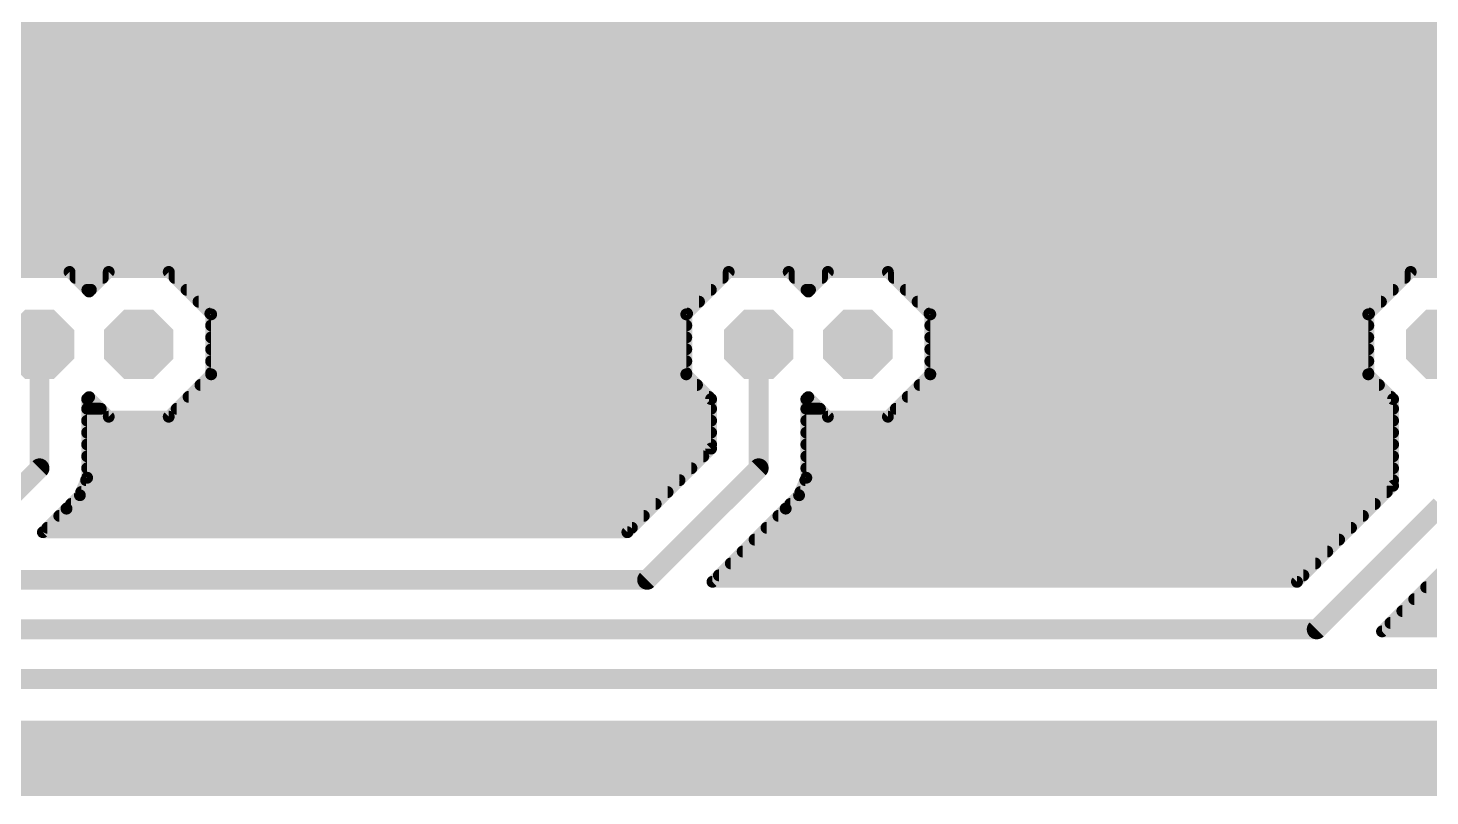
# Model space of a CAD drawing. Header units: millimetres. Extents: x 0 to 653, y 0 to 287.
# Drawn here: x 102.26 to 138.16, y 128.02 to 147.69 of the extents above; entities that cross this region are included whole.
import ezdxf

# ---------------------------------------------------------------- set-up
doc = ezdxf.new("R2010")
doc.units = ezdxf.units.MM
doc.layers.add('16', color=7, linetype='Continuous')
doc.layers.add('17', color=7, linetype='Continuous')

# ---------------------------------------------------------------- blocks, each defined once
blk = doc.blocks.new('OCTAGONP')
at = {"const_width": 0.5}
blk.add_lwpolyline([(-0.25, -0.1036), (-0.25, 0.1036), (-0.1036, 0.25), (0.1036, 0.25), (0.25, 0.1036), (0.25, -0.1036), (0.1036, -0.25), (-0.1036, -0.25), (-0.25, -0.1036), (-0.25, 0.1036)], dxfattribs=at)

msp = doc.modelspace()

# ---------------------------------------------------------------- linework, layer by layer
at = {"layer": '16'}
for points, const_width in [([(6.442, 147.688), (167.958, 147.688)], 0.305), ([(1.168, 147.078), (167.958, 147.078)], 0.305), ([(6.137, 147.383), (167.958, 147.383)], 0.305), ([(1.168, 146.773), (167.958, 146.773)], 0.305), ([(1.168, 146.469), (167.958, 146.469)], 0.305), ([(1.168, 146.164), (167.958, 146.164)], 0.305), ([(1.168, 145.859), (167.958, 145.859)], 0.305), ([(1.168, 145.554), (167.958, 145.554)], 0.305), ([(1.168, 145.249), (167.958, 145.249)], 0.305), ([(1.168, 144.945), (167.958, 144.945)], 0.305), ([(1.168, 144.64), (167.958, 144.64)], 0.305), ([(1.168, 144.335), (167.958, 144.335)], 0.305), ([(1.168, 144.03), (167.958, 144.03)], 0.305), ([(1.168, 143.725), (167.958, 143.725)], 0.305), ([(1.168, 143.421), (167.958, 143.421)], 0.305), ([(1.168, 143.116), (167.958, 143.116)], 0.305), ([(1.168, 142.811), (167.958, 142.811)], 0.305), ([(23.251, 142.506), (167.958, 142.506)], 0.305), ([(23.555, 142.201), (167.958, 142.201)], 0.305), ([(23.86, 141.897), (167.958, 141.897)], 0.305), ([(80.249, 141.592), (167.958, 141.592)], 0.305), ([(101.784, 141.439), (103.32, 141.439)], 0.305), ([(103.32, 141.439), (103.823, 140.937)], 0.305), ([(103.473, 141.287), (104.172, 141.287)], 0.305), ([(103.823, 140.937), (104.325, 141.439)], 0.305), ([(104.325, 141.439), (105.861, 141.439)], 0.305), ([(105.861, 141.439), (106.947, 140.353)], 0.305), ([(106.013, 141.287), (120.047, 141.287)], 0.305), ([(119.113, 140.353), (120.2, 141.439)], 0.305), ([(120.2, 141.439), (121.736, 141.439)], 0.305), ([(121.736, 141.439), (122.237, 140.937)], 0.305), ([(121.888, 141.287), (122.587, 141.287)], 0.305), ([(122.237, 140.937), (122.74, 141.439)], 0.305), ([(122.74, 141.439), (124.275, 141.439)], 0.305), ([(124.275, 141.439), (125.362, 140.353)], 0.305), ([(124.428, 141.287), (137.51, 141.287)], 0.305), ([(136.576, 140.353), (137.662, 141.439)], 0.305), ([(137.662, 141.439), (139.198, 141.439)], 0.305), ([(103.778, 140.982), (103.867, 140.982)], 0.305), ([(106.318, 140.982), (119.742, 140.982)], 0.305), ([(122.193, 140.982), (122.282, 140.982)], 0.305), ([(124.733, 140.982), (137.205, 140.982)], 0.305), ([(106.623, 140.677), (119.438, 140.677)], 0.305), ([(125.037, 140.677), (136.9, 140.677)], 0.305), ([(106.927, 140.373), (119.133, 140.373)], 0.305), ([(106.947, 140.353), (106.947, 138.817)], 0.305), ([(119.113, 138.817), (119.113, 140.353)], 0.305), ([(125.342, 140.373), (136.595, 140.373)], 0.305), ([(125.362, 140.353), (125.362, 138.817)], 0.305), ([(136.576, 138.817), (136.576, 140.353)], 0.305), ([(106.947, 140.068), (119.113, 140.068)], 0.305), ([(125.362, 140.068), (136.576, 140.068)], 0.305), ([(102.552, 136.41), (102.552, 139.585)], 0.508), ([(106.947, 139.763), (119.113, 139.763)], 0.305), ([(120.968, 136.41), (120.968, 139.585)], 0.508), ([(125.362, 139.763), (136.576, 139.763)], 0.305), ([(106.947, 139.458), (119.113, 139.458)], 0.305), ([(106.947, 139.153), (119.113, 139.153)], 0.305), ([(125.362, 139.458), (136.576, 139.458)], 0.305), ([(125.362, 139.153), (136.576, 139.153)], 0.305), ([(106.947, 138.817), (105.861, 137.731)], 0.305), ([(106.947, 138.849), (119.113, 138.849)], 0.305), ([(119.748, 138.182), (119.113, 138.817)], 0.305), ([(125.362, 138.817), (124.275, 137.731)], 0.305), ([(125.362, 138.849), (136.576, 138.849)], 0.305), ([(137.211, 138.182), (136.576, 138.817)], 0.305), ([(106.673, 138.544), (119.387, 138.544)], 0.305), ([(125.088, 138.544), (136.849, 138.544)], 0.305), ([(103.823, 138.233), (103.772, 138.182)], 0.305), ([(103.772, 138.182), (103.772, 136.168)], 0.305), ([(104.325, 137.731), (103.823, 138.233)], 0.305), ([(106.368, 138.239), (119.692, 138.239)], 0.305), ([(119.748, 136.915), (119.748, 138.182)], 0.305), ([(122.237, 138.233), (122.187, 138.182)], 0.305), ([(122.187, 138.182), (122.187, 136.168)], 0.305), ([(122.74, 137.731), (122.237, 138.233)], 0.305), ([(124.784, 138.239), (137.154, 138.239)], 0.305), ([(137.211, 135.963), (137.211, 138.182)], 0.305), ([(103.772, 137.934), (104.121, 137.934)], 0.305), ([(105.861, 137.731), (104.325, 137.731)], 0.305), ([(106.064, 137.934), (119.748, 137.934)], 0.305), ([(122.187, 137.934), (122.536, 137.934)], 0.305), ([(124.275, 137.731), (122.74, 137.731)], 0.305), ([(124.479, 137.934), (137.211, 137.934)], 0.305), ([(103.772, 137.629), (119.748, 137.629)], 0.305), ([(122.187, 137.629), (137.211, 137.629)], 0.305), ([(103.772, 137.325), (119.748, 137.325)], 0.305), ([(103.772, 137.02), (119.748, 137.02)], 0.305), ([(122.187, 137.325), (137.211, 137.325)], 0.305), ([(122.187, 137.02), (137.211, 137.02)], 0.305), ([(103.772, 136.715), (119.548, 136.715)], 0.305), ([(117.605, 134.772), (119.748, 136.915)], 0.305), ([(122.187, 136.715), (137.211, 136.715)], 0.305), ([(100.965, 134.823), (102.552, 136.41)], 0.508), ([(103.772, 136.41), (119.243, 136.41)], 0.305), ([(118.11, 133.553), (120.968, 136.41)], 0.508), ([(122.187, 136.41), (137.211, 136.41)], 0.305), ([(103.772, 136.168), (103.586, 135.72)], 0.305), ([(103.746, 136.105), (118.939, 136.105)], 0.305), ([(122.187, 136.168), (122.001, 135.72)], 0.305), ([(122.161, 136.105), (137.211, 136.105)], 0.305), ([(134.75, 133.502), (137.211, 135.963)], 0.305), ([(103.586, 135.72), (103.243, 135.377)], 0.305), ([(103.62, 135.801), (118.634, 135.801)], 0.305), ([(122.001, 135.72), (121.658, 135.377)], 0.305), ([(122.035, 135.801), (137.049, 135.801)], 0.305), ([(135.255, 132.283), (138.43, 135.458)], 0.508), ([(103.243, 135.377), (102.638, 134.772)], 0.305), ([(103.058, 135.191), (118.024, 135.191)], 0.305), ([(103.243, 135.377), (103.243, 135.377)], 0.305), ([(103.362, 135.496), (118.329, 135.496)], 0.305), ([(121.658, 135.377), (119.783, 133.502)], 0.305), ([(121.472, 135.191), (136.439, 135.191)], 0.305), ([(121.777, 135.496), (136.744, 135.496)], 0.305), ([(102.753, 134.886), (117.719, 134.886)], 0.305), ([(121.168, 134.886), (136.134, 134.886)], 0.305), ([(102.638, 134.772), (117.605, 134.772)], 0.305), ([(120.863, 134.581), (135.829, 134.581)], 0.305), ([(120.558, 134.277), (135.525, 134.277)], 0.305), ([(139.121, 134.424), (136.928, 132.232)], 0.305), ([(120.253, 133.972), (135.22, 133.972)], 0.305), ([(51.752, 133.553), (118.11, 133.553)], 0.508), ([(119.783, 133.502), (134.75, 133.502)], 0.305), ([(119.948, 133.667), (134.915, 133.667)], 0.305), ([(137.754, 133.057), (153.356, 133.057)], 0.305), ([(138.059, 133.362), (153.66, 133.362)], 0.305), ([(137.449, 132.753), (153.051, 132.753)], 0.305), ([(83.82, 132.283), (135.255, 132.283)], 0.508), ([(137.144, 132.448), (152.746, 132.448)], 0.305), ([(136.928, 132.232), (152.53, 132.232)], 0.305), ([(84.455, 131.013), (153.035, 131.013)], 0.508), ([(84.871, 129.705), (167.958, 129.705)], 0.305), ([(153.278, 129.793), (84.96, 129.793)], 0.305), ([(84.261, 129.095), (167.958, 129.095)], 0.305), ([(84.566, 129.4), (167.958, 129.4)], 0.305), ([(83.957, 128.79), (167.958, 128.79)], 0.305), ([(83.652, 128.485), (167.958, 128.485)], 0.305), ([(83.347, 128.181), (167.958, 128.181)], 0.305), ([(87.121, 128.168), (167.958, 128.168)], 0.305)]:
    msp.add_lwpolyline(points, dxfattribs=dict(at, const_width=const_width))
for points, const_width in [([(103.267, 141.385, -1), (103.374, 141.493)], 0.152), ([(103.32, 141.516, -1), (103.32, 141.363)], 0.152), ([(103.473, 141.211, -1), (103.473, 141.363)], 0.152), ([(104.172, 141.363, -1), (104.172, 141.211)], 0.152), ([(104.325, 141.363, -1), (104.325, 141.516)], 0.152), ([(104.271, 141.493, -1), (104.378, 141.385)], 0.152), ([(105.807, 141.385, -1), (105.914, 141.493)], 0.152), ([(105.861, 141.516, -1), (105.861, 141.363)], 0.152), ([(106.013, 141.211, -1), (106.013, 141.363)], 0.152), ([(120.047, 141.363, -1), (120.047, 141.211)], 0.152), ([(120.2, 141.363, -1), (120.2, 141.516)], 0.152), ([(120.146, 141.493, -1), (120.253, 141.385)], 0.152), ([(121.682, 141.385, -1), (121.789, 141.493)], 0.152), ([(121.736, 141.516, -1), (121.736, 141.363)], 0.152), ([(121.888, 141.211, -1), (121.888, 141.363)], 0.152), ([(122.587, 141.363, -1), (122.587, 141.211)], 0.152), ([(122.74, 141.363, -1), (122.74, 141.516)], 0.152), ([(122.686, 141.493, -1), (122.793, 141.385)], 0.152), ([(124.222, 141.385, -1), (124.329, 141.493)], 0.152), ([(124.275, 141.516, -1), (124.275, 141.363)], 0.152), ([(124.428, 141.211, -1), (124.428, 141.363)], 0.152), ([(137.51, 141.363, -1), (137.51, 141.211)], 0.152), ([(137.662, 141.363, -1), (137.662, 141.516)], 0.152), ([(137.608, 141.493, -1), (137.716, 141.385)], 0.152), ([(103.778, 140.906, -1), (103.778, 141.058)], 0.152), ([(103.867, 141.058, -1), (103.867, 140.906)], 0.152), ([(106.318, 140.906, -1), (106.318, 141.058)], 0.152), ([(119.742, 141.058, -1), (119.742, 140.906)], 0.152), ([(122.193, 140.906, -1), (122.193, 141.058)], 0.152), ([(122.282, 141.058, -1), (122.282, 140.906)], 0.152), ([(124.733, 140.906, -1), (124.733, 141.058)], 0.152), ([(137.205, 141.058, -1), (137.205, 140.906)], 0.152), ([(103.876, 140.883, -1), (103.769, 140.991)], 0.152), ([(103.876, 140.991, -1), (103.769, 140.883)], 0.152), ([(106.623, 140.601, -1), (106.623, 140.754)], 0.152), ([(119.438, 140.754, -1), (119.438, 140.601)], 0.152), ([(122.291, 140.883, -1), (122.184, 140.991)], 0.152), ([(122.291, 140.991, -1), (122.184, 140.883)], 0.152), ([(125.037, 140.601, -1), (125.037, 140.754)], 0.152), ([(136.9, 140.754, -1), (136.9, 140.601)], 0.152), ([(106.927, 140.296, -1), (106.927, 140.449)], 0.152), ([(106.871, 140.353, -1), (107.023, 140.353)], 0.152), ([(107.001, 140.407, -1), (106.893, 140.299)], 0.152), ([(119.037, 140.353, -1), (119.189, 140.353)], 0.152), ([(119.167, 140.299, -1), (119.059, 140.407)], 0.152), ([(119.133, 140.449, -1), (119.133, 140.296)], 0.152), ([(125.342, 140.296, -1), (125.342, 140.449)], 0.152), ([(125.285, 140.353, -1), (125.438, 140.353)], 0.152), ([(125.416, 140.407, -1), (125.308, 140.299)], 0.152), ([(136.5, 140.353, -1), (136.652, 140.353)], 0.152), ([(136.63, 140.299, -1), (136.522, 140.407)], 0.152), ([(136.595, 140.449, -1), (136.595, 140.296)], 0.152), ([(106.947, 139.992, -1), (106.947, 140.144)], 0.152), ([(119.113, 140.144, -1), (119.113, 139.992)], 0.152), ([(125.362, 139.992, -1), (125.362, 140.144)], 0.152), ([(136.576, 140.144, -1), (136.576, 139.992)], 0.152), ([(102.425, 139.585, -1), (102.68, 139.585)], 0.254), ([(106.947, 139.687, -1), (106.947, 139.839)], 0.152), ([(119.113, 139.839, -1), (119.113, 139.687)], 0.152), ([(120.841, 139.585, -1), (121.094, 139.585)], 0.254), ([(125.362, 139.687, -1), (125.362, 139.839)], 0.152), ([(136.576, 139.839, -1), (136.576, 139.687)], 0.152), ([(106.947, 139.382, -1), (106.947, 139.534)], 0.152), ([(106.947, 139.077, -1), (106.947, 139.23)], 0.152), ([(119.113, 139.534, -1), (119.113, 139.382)], 0.152), ([(119.113, 139.23, -1), (119.113, 139.077)], 0.152), ([(125.362, 139.382, -1), (125.362, 139.534)], 0.152), ([(125.362, 139.077, -1), (125.362, 139.23)], 0.152), ([(136.576, 139.534, -1), (136.576, 139.382)], 0.152), ([(136.576, 139.23, -1), (136.576, 139.077)], 0.152), ([(106.947, 138.772, -1), (106.947, 138.925)], 0.152), ([(106.893, 138.871, -1), (107.001, 138.763)], 0.152), ([(119.059, 138.763, -1), (119.167, 138.871)], 0.152), ([(119.113, 138.925, -1), (119.113, 138.772)], 0.152), ([(125.362, 138.772, -1), (125.362, 138.925)], 0.152), ([(125.308, 138.871, -1), (125.416, 138.763)], 0.152), ([(136.522, 138.763, -1), (136.63, 138.871)], 0.152), ([(136.576, 138.925, -1), (136.576, 138.772)], 0.152), ([(106.673, 138.468, -1), (106.673, 138.62)], 0.152), ([(107.023, 138.817, -1), (106.871, 138.817)], 0.152), ([(119.189, 138.817, -1), (119.037, 138.817)], 0.152), ([(119.387, 138.62, -1), (119.387, 138.468)], 0.152), ([(125.088, 138.468, -1), (125.088, 138.62)], 0.152), ([(125.438, 138.817, -1), (125.285, 138.817)], 0.152), ([(136.652, 138.817, -1), (136.5, 138.817)], 0.152), ([(136.849, 138.62, -1), (136.849, 138.468)], 0.152), ([(103.695, 138.182, -1), (103.848, 138.182)], 0.152), ([(103.826, 138.128, -1), (103.718, 138.236)], 0.152), ([(103.769, 138.179, -1), (103.876, 138.287)], 0.152), ([(103.769, 138.287, -1), (103.876, 138.179)], 0.152), ([(106.368, 138.163, -1), (106.368, 138.315)], 0.152), ([(119.672, 138.182, -1), (119.825, 138.182)], 0.152), ([(119.692, 138.315, -1), (119.692, 138.163)], 0.152), ([(119.802, 138.236, -1), (119.694, 138.128)], 0.152), ([(122.111, 138.182, -1), (122.263, 138.182)], 0.152), ([(122.241, 138.128, -1), (122.133, 138.236)], 0.152), ([(122.184, 138.179, -1), (122.291, 138.287)], 0.152), ([(122.184, 138.287, -1), (122.291, 138.179)], 0.152), ([(124.784, 138.163, -1), (124.784, 138.315)], 0.152), ([(137.135, 138.182, -1), (137.287, 138.182)], 0.152), ([(137.154, 138.315, -1), (137.154, 138.163)], 0.152), ([(137.265, 138.236, -1), (137.157, 138.128)], 0.152), ([(103.772, 137.858, -1), (103.772, 138.01)], 0.152), ([(104.121, 138.01, -1), (104.121, 137.858)], 0.152), ([(104.325, 137.655, -1), (104.325, 137.807)], 0.152), ([(104.378, 137.785, -1), (104.271, 137.677)], 0.152), ([(105.914, 137.677, -1), (105.807, 137.785)], 0.152), ([(105.861, 137.807, -1), (105.861, 137.655)], 0.152), ([(106.064, 137.858, -1), (106.064, 138.01)], 0.152), ([(119.748, 138.01, -1), (119.748, 137.858)], 0.152), ([(122.187, 137.858, -1), (122.187, 138.01)], 0.152), ([(122.536, 138.01, -1), (122.536, 137.858)], 0.152), ([(122.74, 137.655, -1), (122.74, 137.807)], 0.152), ([(122.793, 137.785, -1), (122.686, 137.677)], 0.152), ([(124.329, 137.677, -1), (124.222, 137.785)], 0.152), ([(124.275, 137.807, -1), (124.275, 137.655)], 0.152), ([(124.479, 137.858, -1), (124.479, 138.01)], 0.152), ([(137.211, 138.01, -1), (137.211, 137.858)], 0.152), ([(103.772, 137.553, -1), (103.772, 137.706)], 0.152), ([(119.748, 137.706, -1), (119.748, 137.553)], 0.152), ([(122.187, 137.553, -1), (122.187, 137.706)], 0.152), ([(137.211, 137.706, -1), (137.211, 137.553)], 0.152), ([(103.772, 137.248, -1), (103.772, 137.401)], 0.152), ([(103.772, 136.944, -1), (103.772, 137.096)], 0.152), ([(119.748, 137.401, -1), (119.748, 137.248)], 0.152), ([(119.748, 137.096, -1), (119.748, 136.944)], 0.152), ([(122.187, 137.248, -1), (122.187, 137.401)], 0.152), ([(122.187, 136.944, -1), (122.187, 137.096)], 0.152), ([(137.211, 137.401, -1), (137.211, 137.248)], 0.152), ([(137.211, 137.096, -1), (137.211, 136.944)], 0.152), ([(103.772, 136.639, -1), (103.772, 136.791)], 0.152), ([(119.548, 136.791, -1), (119.548, 136.639)], 0.152), ([(119.825, 136.915, -1), (119.672, 136.915)], 0.152), ([(119.694, 136.969, -1), (119.802, 136.861)], 0.152), ([(122.187, 136.639, -1), (122.187, 136.791)], 0.152), ([(137.211, 136.791, -1), (137.211, 136.639)], 0.152), ([(102.68, 136.41, -1), (102.425, 136.41)], 0.254), ([(102.463, 136.5, -1), (102.642, 136.32)], 0.254), ([(103.772, 136.334, -1), (103.772, 136.486)], 0.152), ([(119.243, 136.486, -1), (119.243, 136.334)], 0.152), ([(121.094, 136.41, -1), (120.841, 136.41)], 0.254), ([(120.878, 136.5, -1), (121.057, 136.32)], 0.254), ([(122.187, 136.334, -1), (122.187, 136.486)], 0.152), ([(137.211, 136.486, -1), (137.211, 136.334)], 0.152), ([(103.746, 136.029, -1), (103.746, 136.182)], 0.152), ([(103.848, 136.168, -1), (103.695, 136.168)], 0.152), ([(103.701, 136.197, -1), (103.842, 136.138)], 0.152), ([(118.939, 136.182, -1), (118.939, 136.029)], 0.152), ([(122.161, 136.029, -1), (122.161, 136.182)], 0.152), ([(122.263, 136.168, -1), (122.111, 136.168)], 0.152), ([(122.116, 136.197, -1), (122.257, 136.138)], 0.152), ([(137.157, 136.017, -1), (137.265, 135.909)], 0.152), ([(137.211, 136.182, -1), (137.211, 136.029)], 0.152), ([(103.656, 135.69, -1), (103.516, 135.749)], 0.152), ([(103.532, 135.773, -1), (103.64, 135.666)], 0.152), ([(103.62, 135.724, -1), (103.62, 135.877)], 0.152), ([(118.634, 135.877, -1), (118.634, 135.724)], 0.152), ([(122.072, 135.69, -1), (121.931, 135.749)], 0.152), ([(121.947, 135.773, -1), (122.055, 135.666)], 0.152), ([(122.035, 135.724, -1), (122.035, 135.877)], 0.152), ([(137.049, 135.877, -1), (137.049, 135.724)], 0.152), ([(137.287, 135.963, -1), (137.135, 135.963)], 0.152), ([(103.058, 135.115, -1), (103.058, 135.267)], 0.152), ([(103.243, 135.3, -1), (103.243, 135.453)], 0.152), ([(103.297, 135.323, -1), (103.189, 135.43)], 0.152), ([(103.189, 135.43, -1), (103.297, 135.323)], 0.152), ([(103.243, 135.453, -1), (103.243, 135.3)], 0.152), ([(103.362, 135.42, -1), (103.362, 135.572)], 0.152), ([(118.024, 135.267, -1), (118.024, 135.115)], 0.152), ([(118.329, 135.572, -1), (118.329, 135.42)], 0.152), ([(121.472, 135.115, -1), (121.472, 135.267)], 0.152), ([(121.712, 135.323, -1), (121.604, 135.43)], 0.152), ([(121.604, 135.43, -1), (121.712, 135.323)], 0.152), ([(121.777, 135.42, -1), (121.777, 135.572)], 0.152), ([(136.439, 135.267, -1), (136.439, 135.115)], 0.152), ([(136.744, 135.572, -1), (136.744, 135.42)], 0.152), ([(102.753, 134.81, -1), (102.753, 134.962)], 0.152), ([(117.719, 134.962, -1), (117.719, 134.81)], 0.152), ([(121.168, 134.81, -1), (121.168, 134.962)], 0.152), ([(136.134, 134.962, -1), (136.134, 134.81)], 0.152), ([(102.638, 134.696, -1), (102.638, 134.848)], 0.152), ([(102.692, 134.718, -1), (102.585, 134.826)], 0.152), ([(117.659, 134.718, -1), (117.551, 134.826)], 0.152), ([(117.605, 134.848, -1), (117.605, 134.696)], 0.152), ([(120.863, 134.505, -1), (120.863, 134.658)], 0.152), ([(135.829, 134.658, -1), (135.829, 134.505)], 0.152), ([(120.558, 134.2, -1), (120.558, 134.353)], 0.152), ([(135.525, 134.353, -1), (135.525, 134.2)], 0.152), ([(120.253, 133.896, -1), (120.253, 134.048)], 0.152), ([(135.22, 134.048, -1), (135.22, 133.896)], 0.152), ([(118.2, 133.463, -1), (118.02, 133.642)], 0.254), ([(118.11, 133.68, -1), (118.11, 133.426)], 0.254), ([(119.783, 133.426, -1), (119.783, 133.578)], 0.152), ([(119.837, 133.448, -1), (119.73, 133.556)], 0.152), ([(119.948, 133.591, -1), (119.948, 133.743)], 0.152), ([(134.804, 133.448, -1), (134.696, 133.556)], 0.152), ([(134.75, 133.578, -1), (134.75, 133.426)], 0.152), ([(134.915, 133.743, -1), (134.915, 133.591)], 0.152), ([(137.754, 132.981, -1), (137.754, 133.134)], 0.152), ([(138.059, 133.286, -1), (138.059, 133.438)], 0.152), ([(137.449, 132.676, -1), (137.449, 132.829)], 0.152), ([(135.345, 132.193, -1), (135.165, 132.372)], 0.254), ([(135.255, 132.41, -1), (135.255, 132.156)], 0.254), ([(137.144, 132.372, -1), (137.144, 132.524)], 0.152), ([(136.928, 132.156, -1), (136.928, 132.308)], 0.152), ([(136.982, 132.178, -1), (136.875, 132.286)], 0.152)]:
    msp.add_lwpolyline(points, format="xyb", dxfattribs=dict(at, const_width=const_width))

# ---------------------------------------------------------------- block references
at = {"layer": '17', "xscale": -1.778, "yscale": 1.778, "rotation": 180}
for p in [(102.552, 139.585), (102.552, 139.585), (105.093, 139.585), (105.093, 139.585), (120.968, 139.585), (120.968, 139.585), (123.507, 139.585), (123.507, 139.585), (138.43, 139.585), (138.43, 139.585)]:
    msp.add_blockref('OCTAGONP', p, dxfattribs=at)

doc.saveas('drawing.dxf')
